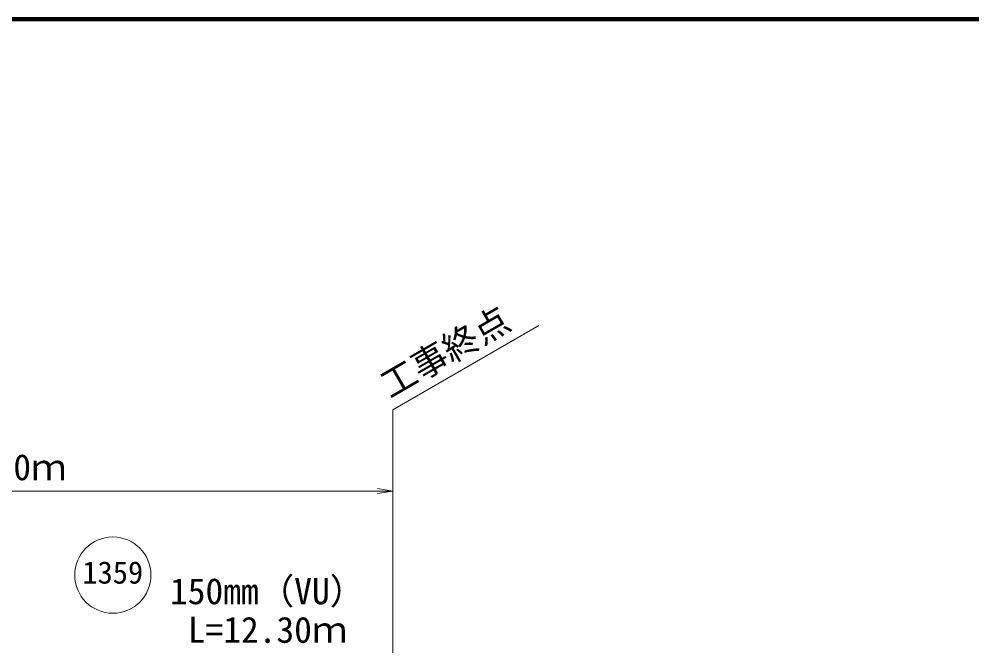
# Model space of a CAD drawing. Units: millimetres on the paper. Extents: x 20 to 1662, y 20 to 574.
# Drawn here: x 593.1 to 686.9, y 512.3 to 574 of the extents above; entities that cross this region are included whole.
import ezdxf
from ezdxf.enums import TextEntityAlignment as Align

# ---------------------------------------------------------------- set-up
doc = ezdxf.new("R2010")
doc.units = ezdxf.units.MM
for name, color, linetype, lineweight in [('D-STR-DIM', 7, 'Continuous', 13), ('D-STR-HTXT', 7, 'Continuous', 13), ('D-TTL', 2, 'Continuous', 140)]:
    doc.layers.add(name, color=color, linetype=linetype, lineweight=lineweight)
doc.styles.add('ＭＳ ゴシック', font='')
doc.styles.get('ＭＳ ゴシック').set_extended_font_data('MS Gothic')

# ---------------------------------------------------------------- blocks, each defined once
blk = doc.blocks.new('open_arrow')
at = {"color": 0, "linetype": 'Continuous', "lineweight": -2}
blk.add_lwpolyline([(7.5, 1.25), (0, 0), (7.5, -1.25)], dxfattribs=at)

msp = doc.modelspace()

# ---------------------------------------------------------------- linework, layer by layer
at = {"layer": 'D-STR-DIM'}
for p, q in [((629.903, 535.559), (644.287, 543.864)), ((629.903, 527.559), (629.903, 535.559)), ((629.903, 445.835), (629.903, 528.059)), ((534.272, 527.559), (629.903, 527.559)), ((629.903, 527.559), (629.803, 527.559))]:
    msp.add_line(p, q, dxfattribs=at)
at = {"layer": 'D-STR-HTXT', "color": 4}
msp.add_circle((602.355, 519.293), 3.75, dxfattribs=at)
at = {"layer": 'D-TTL'}
for p, q in [((821, 574), (20, 574)), ((20, 574), (821, 574))]:
    msp.add_line(p, q, dxfattribs=at)

# ---------------------------------------------------------------- block references
at = {"layer": 'D-STR-DIM', "xscale": 0.2, "yscale": 0.2, "rotation": 180}
msp.add_blockref('open_arrow', (629.903, 527.559), dxfattribs=at)

# ---------------------------------------------------------------- texts
at = {"layer": 'D-STR-DIM', "style": 'ＭＳ ゴシック'}
msp.add_text('工事終点', height=2.566, rotation=30, dxfattribs=at).set_placement((630.013, 535.969), align=Align.BOTTOM_LEFT)
for s, p in [('工事延長 L=47.70ｍ', (566.338, 527.859)), ('150mm（VU）', (607.978, 515.659)), ('L=12.30ｍ', (609.728, 511.859))]:
    msp.add_text(s, height=2.566, dxfattribs=at).set_placement(p, align=Align.BOTTOM_LEFT)
at = {"layer": 'D-STR-HTXT', "color": 4, "style": 'ＭＳ ゴシック'}
msp.add_text('1359', height=2.199, dxfattribs=at).set_placement((599.355, 517.793), align=Align.BOTTOM_LEFT)

doc.saveas('drawing.dxf')
